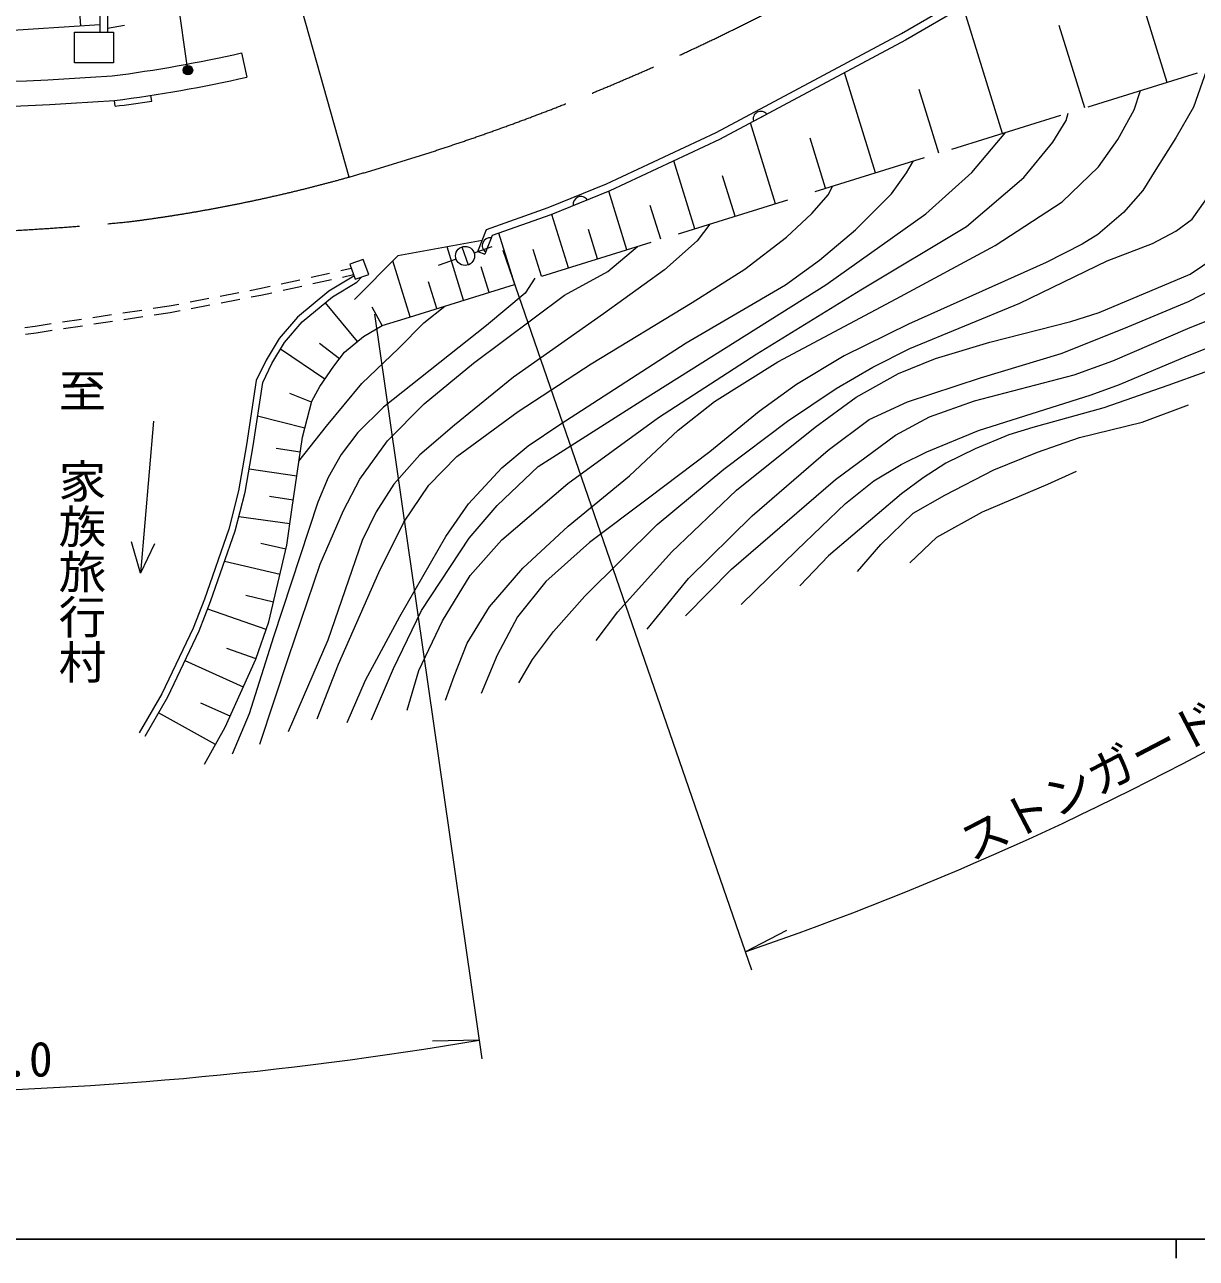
# Model space of a CAD drawing. Units: millimetres at full size, sheet at 1:1000; details may follow other scales. Extents: x 40000 to 680000, y 20000 to 380000.
# Drawn here: x 107609 to 169060, y 204000 to 268705 of the extents above; entities that cross this region are included whole.
import ezdxf
from ezdxf.enums import TextEntityAlignment as Align

# ---------------------------------------------------------------- set-up
doc = ezdxf.new("R2010")
doc.units = ezdxf.units.MM
doc.header["$LTSCALE"] = 1000
doc.linetypes.add('CHAIN', pattern=[18.5, 12, -1.5, 3.5, -1.5])
doc.linetypes.add('DASHED', pattern=[7.5, 6, -1.5])
for name, color, linetype, lineweight in [('M-BGD', 7, 'Continuous', 13), ('M-BMK', 2, 'CHAIN', 13), ('M-BMK-HTXT', 7, 'Continuous', 13), ('M-STR-HTXT', 7, 'Continuous', 13), ('M-TTL-BAND', 7, 'Continuous', 25)]:
    doc.layers.add(name, color=color, linetype=linetype, lineweight=lineweight)
doc.styles.add('@ＭＳ ゴシック', font='')
doc.styles.add('ＭＳ ゴシック', font='')
doc.styles.get('@ＭＳ ゴシック').set_extended_font_data('@MS Gothic')
doc.styles.get('ＭＳ ゴシック').set_extended_font_data('MS Gothic')

msp = doc.modelspace()

# ---------------------------------------------------------------- hatches: boundary and pattern name
at = {"layer": 'M-STR-HTXT'}
msp.add_hatch(color=256, dxfattribs=at).paths.add_polyline_path([(116391, 266436, -1), (115952, 266196, -1)])
msp.add_hatch(color=256, dxfattribs=at).paths.add_polyline_path([(116391, 266436, -1), (115952, 266196, -1)])

# ---------------------------------------------------------------- linework, layer by layer
at = {"layer": 'M-BGD'}
for p, q in [((110552, 268630), (110035, 276596)), ((111550, 276430), (111550, 268310)), ((111550, 276430), (111550, 268310)), ((111950, 276428), (111950, 268310)), ((111950, 276428), (111950, 268310)), ((167531, 265678), (164854, 274320)), ((158889, 263001), (156828, 269654)), ((111550, 268694), (101447, 268039)), ((111550, 268694), (101447, 268039)), ((111950, 268526), (112852, 268674)), ((111950, 268526), (112852, 268674)), ((163210, 264340), (161872, 268661)), ((118977, 267222), (119265, 265954)), ((118977, 267222), (119265, 265954)), ((152236, 260940), (150610, 266189)), ((155563, 261971), (154532, 265297)), ((112349, 264426), (112320, 264725)), ((112349, 264426), (112320, 264725)), ((114279, 264699), (114233, 264995)), ((114279, 264699), (114233, 264995)), ((145834, 263637), (146533, 264010)), ((145834, 263637), (146533, 264010)), ((146987, 259314), (145675, 263551)), ((149612, 260127), (148799, 262752)), ((142750, 258001), (141648, 261559)), ((144868, 258658), (144212, 260776)), ((136382, 259213), (137116, 259511)), ((136382, 259213), (137116, 259511)), ((139192, 256899), (138242, 259968)), ((140971, 257450), (140420, 259229)), ((136124, 255949), (135255, 258755)), ((133318, 255080), (132486, 257766)), ((137658, 256424), (137183, 257958)), ((130632, 254247), (129763, 257051)), ((130540, 257049), (130872, 256105)), ((130540, 257049), (130872, 256105)), ((131178, 256743), (132121, 257074)), ((131178, 256743), (132121, 257074)), ((131790, 256782), (132085, 257518)), ((131790, 256782), (132085, 257518)), ((134721, 255514), (134286, 256917)), ((127828, 253379), (126916, 256322)), ((130234, 256411), (129291, 256080)), ((130234, 256411), (129291, 256080)), ((131370, 256809), (131741, 256660)), ((131370, 256809), (131741, 256660)), ((123605, 255659), (122629, 255442)), ((123605, 255659), (122629, 255442)), ((124740, 255910), (124191, 255788)), ((124740, 255910), (124191, 255788)), ((131975, 254664), (131559, 256007)), ((120481, 254967), (119931, 254845)), ((120481, 254967), (119931, 254845)), ((122043, 255313), (121066, 255097)), ((122043, 255313), (121066, 255097)), ((122138, 254975), (121161, 254759)), ((122138, 254975), (121161, 254759)), ((123700, 255321), (122723, 255105)), ((123700, 255321), (122723, 255105)), ((124859, 255578), (124286, 255451)), ((124859, 255578), (124286, 255451)), ((129230, 253813), (128796, 255215)), ((117264, 254336), (116282, 254148)), ((117264, 254336), (116282, 254148)), ((118836, 254636), (117854, 254448)), ((118836, 254636), (117854, 254448)), ((118901, 254292), (117918, 254104)), ((118901, 254292), (117918, 254104)), ((119931, 254845), (119425, 254749)), ((119931, 254845), (119425, 254749)), ((120002, 254503), (119490, 254405)), ((120002, 254503), (119490, 254405)), ((120575, 254629), (120002, 254503)), ((120575, 254629), (120002, 254503)), ((113748, 253722), (112759, 253573)), ((113748, 253722), (112759, 253573)), ((115186, 253939), (114341, 253811)), ((115186, 253939), (114341, 253811)), ((115693, 254036), (115186, 253939)), ((115693, 254036), (115186, 253939)), ((115757, 253692), (115245, 253594)), ((115757, 253692), (115245, 253594)), ((117329, 253992), (116347, 253804)), ((117329, 253992), (116347, 253804)), ((125064, 252092), (123383, 254121)), ((126357, 252921), (125837, 253883)), ((109001, 253006), (108156, 252878)), ((109001, 253006), (108156, 252878)), ((110583, 253245), (109595, 253095)), ((110583, 253245), (109595, 253095)), ((112165, 253483), (111177, 253334)), ((112165, 253483), (111177, 253334)), ((112219, 253137), (111230, 252988)), ((112219, 253137), (111230, 252988)), ((113801, 253376), (112812, 253227)), ((113801, 253376), (112812, 253227)), ((115245, 253594), (114394, 253465)), ((115245, 253594), (114394, 253465)), ((108156, 252878), (107623, 252811)), ((108156, 252878), (107623, 252811)), ((108204, 252532), (107652, 252461)), ((108204, 252532), (107652, 252461)), ((109055, 252660), (108204, 252532)), ((109055, 252660), (108204, 252532)), ((110637, 252899), (109648, 252750)), ((110637, 252899), (109648, 252750)), ((124119, 251184), (123075, 251988)), ((123355, 250112), (121032, 251691)), ((122650, 248901), (121521, 249358)), ((122302, 247540), (119826, 248173)), ((122066, 246286), (120801, 246473)), ((121878, 245021), (119377, 245392)), ((121693, 243770), (120442, 243956)), ((121514, 242519), (118843, 242892)), ((121308, 241187), (119995, 241494)), ((121001, 239874), (118098, 240552)), ((120662, 238423), (119211, 238761)), ((120281, 236983), (117208, 238053)), ((119747, 235446), (118210, 235981)), ((119078, 233963), (116018, 235347)), ((118386, 232433), (116856, 233125)), ((117613, 230943), (114634, 232616))]:
    msp.add_line(p, q, dxfattribs=at)
at = {"layer": 'M-BGD', "linetype": 'DASHED'}
msp.add_lwpolyline([(117037, 229916), (118125, 231855), (119738, 235421), (120418, 237376), (121357, 241397), (121618, 243264), (122182, 247069), (122664, 248953), (123096, 249730), (123821, 250797), (124384, 251529), (125374, 252349), (126353, 252920), (127573, 253300), (172897, 267340), (176533, 268458), (192774, 268948), (203638, 283041)], dxfattribs=at)
msp.add_lwpolyline([(117037, 229916), (118125, 231855), (119738, 235421), (120418, 237376), (121357, 241397), (121618, 243264), (122182, 247069), (122664, 248953), (123096, 249730), (123821, 250797), (124384, 251529), (125374, 252349), (126353, 252920), (127573, 253300), (172897, 267340), (176533, 268458), (192774, 268948), (203638, 283041)], dxfattribs=at)
at = {"layer": 'M-BGD'}
for points in [[(131370, 256809), (131830, 257957), (135063, 259109), (138132, 260355), (143871, 263041), (153606, 268243), (165184, 274975)], [(131370, 256809), (131830, 257957), (135063, 259109), (138132, 260355), (143871, 263041), (153606, 268243), (165184, 274975)], [(165385, 274629), (153800, 267894), (144050, 262683), (138292, 259988), (135206, 258735), (132134, 257641), (131741, 256660)], [(165385, 274629), (153800, 267894), (144050, 262683), (138292, 259988), (135206, 258735), (132134, 257641), (131741, 256660)], [(140254, 236992), (142417, 239652), (145763, 242951), (149757, 246380), (151910, 247991), (153906, 248927), (157742, 250184), (161968, 251463), (165261, 252762), (168642, 254190), (171984, 255896), (173247, 256832), (174217, 257953), (174757, 259020), (175410, 261192), (176402, 263632), (177301, 264985), (178392, 266378), (180908, 268590)], [(140254, 236992), (142417, 239652), (145763, 242951), (149757, 246380), (151910, 247991), (153906, 248927), (157742, 250184), (161968, 251463), (165261, 252762), (168642, 254190), (171984, 255896), (173247, 256832), (174217, 257953), (174757, 259020), (175410, 261192), (176402, 263632), (177301, 264985), (178392, 266378), (180908, 268590)], [(142276, 237693), (144678, 240153), (150127, 244855), (153286, 247167), (155059, 248135), (157423, 248984), (162651, 250343), (164673, 251077), (168608, 252767), (171702, 254016), (173369, 254652), (174958, 255583), (175884, 256697), (176405, 257506), (177590, 260928), (178486, 263058), (179462, 264572), (181174, 266575), (183422, 268666)], [(142276, 237693), (144678, 240153), (150127, 244855), (153286, 247167), (155059, 248135), (157423, 248984), (162651, 250343), (164673, 251077), (168608, 252767), (171702, 254016), (173369, 254652), (174958, 255583), (175884, 256697), (176405, 257506), (177590, 260928), (178486, 263058), (179462, 264572), (181174, 266575), (183422, 268666)], [(145182, 238295), (148108, 241143), (150663, 243582), (152151, 244787), (153577, 245629), (154931, 246295), (157634, 247411), (163550, 249283), (165039, 249827), (168601, 251335), (172031, 252708), (174882, 253700), (177343, 254545), (178304, 255202), (178939, 255931), (179462, 256874), (180051, 259285), (180544, 260782), (181287, 262181), (182038, 263284), (183307, 264977), (186755, 268767)], [(145182, 238295), (148108, 241143), (150663, 243582), (152151, 244787), (153577, 245629), (154931, 246295), (157634, 247411), (163550, 249283), (165039, 249827), (168601, 251335), (172031, 252708), (174882, 253700), (177343, 254545), (178304, 255202), (178939, 255931), (179462, 256874), (180051, 259285), (180544, 260782), (181287, 262181), (182038, 263284), (183307, 264977), (186755, 268767)], [(190663, 268885), (189184, 267454), (187534, 264640), (184334, 260094), (181861, 256110), (180866, 254874), (179458, 253536), (177824, 252668), (171447, 251172), (167558, 249772), (164213, 248601), (160478, 247584), (159226, 247193), (157467, 246465), (155919, 245714), (154727, 244941), (153602, 244096), (149775, 240845), (148270, 239279)], [(190663, 268885), (189184, 267454), (187534, 264640), (184334, 260094), (181861, 256110), (180866, 254874), (179458, 253536), (177824, 252668), (171447, 251172), (167558, 249772), (164213, 248601), (160478, 247584), (159226, 247193), (157467, 246465), (155919, 245714), (154727, 244941), (153602, 244096), (149775, 240845), (148270, 239279)], [(137583, 236400), (138718, 237903), (141540, 241041), (144942, 244283), (149072, 247590), (151223, 249161), (153444, 250410), (155389, 251197), (158231, 252057), (162476, 253142), (163968, 253608), (168743, 255625), (170024, 256494), (171066, 257616), (172194, 259352), (173954, 263077), (175196, 265216), (177460, 268486)], [(137583, 236400), (138718, 237903), (141540, 241041), (144942, 244283), (149072, 247590), (151223, 249161), (153444, 250410), (155389, 251197), (158231, 252057), (162476, 253142), (163968, 253608), (168743, 255625), (170024, 256494), (171066, 257616), (172194, 259352), (173954, 263077), (175196, 265216), (177460, 268486)], [(133520, 234193), (134251, 235406), (135345, 236884), (136989, 238730), (140781, 242496), (144273, 245393), (147622, 247901), (150163, 249614), (152094, 250746), (154043, 251722), (159804, 254097), (164391, 256316), (166756, 257221), (167985, 257882), (168838, 258505), (169521, 259458), (170018, 260583), (170637, 262812), (171129, 263985), (172160, 265545), (173759, 267605)], [(133520, 234193), (134251, 235406), (135345, 236884), (136989, 238730), (140781, 242496), (144273, 245393), (147622, 247901), (150163, 249614), (152094, 250746), (154043, 251722), (159804, 254097), (164391, 256316), (166756, 257221), (167985, 257882), (168838, 258505), (169521, 259458), (170018, 260583), (170637, 262812), (171129, 263985), (172160, 265545), (173759, 267605)], [(169587, 266315), (168911, 264385), (167984, 262770), (166944, 261111), (166256, 260000), (165243, 258851), (163894, 257707), (163067, 257192), (161193, 256225), (153956, 252997), (150593, 251337), (148093, 249832), (146139, 248415), (143542, 246304), (140328, 243878), (137231, 241537), (134948, 239502), (133465, 237640), (132386, 235631), (131550, 233618)], [(169587, 266315), (168911, 264385), (167984, 262770), (166944, 261111), (166256, 260000), (165243, 258851), (163894, 257707), (163067, 257192), (161193, 256225), (153956, 252997), (150593, 251337), (148093, 249832), (146139, 248415), (143542, 246304), (140328, 243878), (137231, 241537), (134948, 239502), (133465, 237640), (132386, 235631), (131550, 233618)], [(129687, 233270), (130129, 234529), (130821, 236268), (131988, 238167), (133731, 240198), (136106, 242394), (139328, 245033), (141876, 247441), (143792, 248936), (147104, 251020), (153323, 254317), (158516, 257126), (162028, 259418), (163923, 261255), (164948, 262683), (165799, 264243), (166132, 265245)], [(129687, 233270), (130129, 234529), (130821, 236268), (131988, 238167), (133731, 240198), (136106, 242394), (139328, 245033), (141876, 247441), (143792, 248936), (147104, 251020), (153323, 254317), (158516, 257126), (162028, 259418), (163923, 261255), (164948, 262683), (165799, 264243), (166132, 265245)], [(127673, 232749), (128276, 234836), (129519, 237434), (130967, 239811), (132634, 241686), (136101, 244637), (140857, 248105), (146013, 251436), (151464, 254795), (156998, 258113), (160011, 260691), (161531, 262548), (162229, 263675), (162335, 264068)], [(127673, 232749), (128276, 234836), (129519, 237434), (130967, 239811), (132634, 241686), (136101, 244637), (140857, 248105), (146013, 251436), (151464, 254795), (156998, 258113), (160011, 260691), (161531, 262548), (162229, 263675), (162335, 264068)], [(125791, 232246), (126958, 234938), (128423, 237985), (130920, 241778), (132382, 243490), (134544, 245524), (140116, 249074), (149635, 255059), (154870, 258781), (157286, 260946), (159075, 263059)], [(125791, 232246), (126958, 234938), (128423, 237985), (130920, 241778), (132382, 243490), (134544, 245524), (140116, 249074), (149635, 255059), (154870, 258781), (157286, 260946), (159075, 263059)], [(124524, 232098), (125489, 234331), (127284, 237663), (129691, 241863), (130894, 243575), (132634, 245464), (134024, 246608), (135678, 247739), (142300, 252024), (147518, 255053), (149301, 256358), (151176, 257938), (153078, 259837), (153867, 260930), (154225, 261556)], [(124524, 232098), (125489, 234331), (127284, 237663), (129691, 241863), (130894, 243575), (132634, 245464), (134024, 246608), (135678, 247739), (142300, 252024), (147518, 255053), (149301, 256358), (151176, 257938), (153078, 259837), (153867, 260930), (154225, 261556)], [(122958, 232292), (124072, 235160), (126189, 239971), (127489, 242611), (128812, 244549), (130275, 246057), (133499, 248411), (137319, 250919), (142626, 254139), (145382, 255878), (147560, 257553), (148891, 258800), (149760, 259800), (149973, 260239)], [(122958, 232292), (124072, 235160), (126189, 239971), (127489, 242611), (128812, 244549), (130275, 246057), (133499, 248411), (137319, 250919), (142626, 254139), (145382, 255878), (147560, 257553), (148891, 258800), (149760, 259800), (149973, 260239)], [(143550, 258249), (142885, 257375), (141171, 255853), (137967, 253530), (133255, 250220), (130156, 247704), (128339, 246141), (126979, 244608), (126048, 243148), (125318, 241642), (123512, 236420), (121423, 231610)], [(143550, 258249), (142885, 257375), (141171, 255853), (137967, 253530), (133255, 250220), (130156, 247704), (128339, 246141), (126979, 244608), (126048, 243148), (125318, 241642), (123512, 236420), (121423, 231610)], [(119945, 230972), (121454, 235508), (123100, 240409), (124327, 243219), (125196, 244871), (126643, 246884), (128560, 248819), (131157, 250958), (135917, 254526), (138194, 255765), (139744, 257070)], [(119945, 230972), (121454, 235508), (123100, 240409), (124327, 243219), (125196, 244871), (126643, 246884), (128560, 248819), (131157, 250958), (135917, 254526), (138194, 255765), (139744, 257070)], [(131600, 257383), (127175, 256584), (124906, 254286)], [(131600, 257383), (127175, 256584), (124906, 254286)], [(124880, 255518), (123557, 254721), (121923, 253363), (120954, 252238), (120272, 251108), (119755, 250049), (119243, 246663), (118824, 244258), (118322, 242250), (117034, 238571), (116441, 237053), (114805, 233608), (113617, 231558)], [(124880, 255518), (123557, 254721), (121923, 253363), (120954, 252238), (120272, 251108), (119755, 250049), (119243, 246663), (118824, 244258), (118322, 242250), (117034, 238571), (116441, 237053), (114805, 233608), (113617, 231558)], [(113920, 231382), (115115, 233445), (116763, 236914), (117363, 238449), (118657, 242149), (119167, 244185), (119589, 246607), (120093, 249944), (120579, 250941), (121238, 252032), (122169, 253113), (123760, 254435), (125031, 255200), (125296, 255477)], [(113920, 231382), (115115, 233445), (116763, 236914), (117363, 238449), (118657, 242149), (119167, 244185), (119589, 246607), (120093, 249944), (120579, 250941), (121238, 252032), (122169, 253113), (123760, 254435), (125031, 255200), (125296, 255477)], [(134372, 255406), (133852, 254631), (131823, 252922), (126424, 248643), (125075, 247323), (124207, 246168), (123525, 244960), (122984, 243665), (120667, 236590), (119389, 232567), (118492, 230439)], [(134372, 255406), (133852, 254631), (131823, 252922), (126424, 248643), (125075, 247323), (124207, 246168), (123525, 244960), (122984, 243665), (120667, 236590), (119389, 232567), (118492, 230439)], [(121996, 245811), (123431, 247641), (125298, 249892), (127210, 251714), (128548, 253075), (129641, 253941)], [(121996, 245811), (123431, 247641), (125298, 249892), (127210, 251714), (128548, 253075), (129641, 253941)], [(151296, 240018), (152505, 241433), (154210, 243085), (155863, 244036), (158433, 245365), (160735, 246278), (162927, 247059), (166222, 247860), (168652, 248774)], [(151296, 240018), (152505, 241433), (154210, 243085), (155863, 244036), (158433, 245365), (160735, 246278), (162927, 247059), (166222, 247860), (168652, 248774)], [(154037, 240476), (155452, 241818), (157846, 243150), (161271, 244596), (162769, 245291)], [(154037, 240476), (155452, 241818), (157846, 243150), (161271, 244596), (162769, 245291)]]:
    msp.add_lwpolyline(points, dxfattribs=at)
for points in [[(110221, 268310), (112264, 268310), (112264, 266701), (110221, 266701)], [(110221, 268310), (112264, 268310), (112264, 266701), (110221, 266701)], [(124941, 255350), (125652, 255605), (125369, 256393), (124658, 256138)], [(124941, 255350), (125652, 255605), (125369, 256393), (124658, 256138)]]:
    msp.add_lwpolyline(points, close=True, dxfattribs=at)
msp.add_circle((130706, 256577), 500, dxfattribs=at)
msp.add_circle((130706, 256577), 500, dxfattribs=at)
for centre, radius, start, end in [((99869, 444374), 178780, 262.41533, 273.95261), ((99869, 444374), 178780, 262.41533, 273.95261), ((102977, 337729), 72300, 277.32273, 282.78554), ((102977, 337729), 72300, 277.32273, 282.78554), ((102977, 337729), 73600, 277.29288, 282.78554), ((102977, 337729), 73600, 277.29288, 282.78554), ((99869, 444374), 180080, 262.41533, 273.96475), ((99869, 444374), 180080, 262.41533, 273.96475), ((102977, 337729), 73900, 277.28612, 278.79717), ((102977, 337729), 73900, 277.28612, 278.79717), ((146220, 263754), 404, 39.29196, 196.95015), ((146220, 263754), 404, 39.29196, 196.95015), ((136779, 259289), 404, 33.26306, 190.92125), ((136779, 259289), 404, 33.26306, 190.92125), ((132010, 257121), 404, 79.34579, 237.00398), ((132010, 257121), 404, 79.34579, 237.00398)]:
    msp.add_arc(centre, radius, start, end, dxfattribs=at)
at = {"layer": 'M-BMK'}
for centre, radius, start, end in [((91902, 376166), 120000, 285.82357, 300.30373), ((91902, 376166), 120000, 285.82357, 300.30373), ((102977, 337729), 80000, 277.21798, 285.69873), ((102977, 337729), 80000, 277.21798, 285.69873), ((98709, 407678), 150000, 260.94125, 275.47799), ((98709, 407678), 150000, 260.94125, 275.47799)]:
    msp.add_arc(centre, radius, start, end, dxfattribs=at)
at = {"layer": 'M-BMK-HTXT'}
for p, q in [((114360, 247906), (113679, 239935)), ((114360, 247906), (113679, 239935)), ((113679, 239935), (113217, 241581)), ((113679, 239935), (113217, 241581)), ((114413, 241478), (113679, 239935)), ((114413, 241478), (113679, 239935))]:
    msp.add_line(p, q, dxfattribs=at)
at = {"layer": 'M-STR-HTXT'}
for p, q in [((124623, 260713), (113800, 299221)), ((124623, 260713), (113800, 299221)), ((116171, 266316), (111688, 297335)), ((116171, 266316), (111688, 297335)), ((132684, 256873), (145730, 219136)), ((132684, 256873), (145730, 219136)), ((125952, 253523), (131594, 214457)), ((125952, 253523), (131594, 214457)), ((145404, 220081), (147586, 221205)), ((145404, 220081), (147586, 221205)), ((131451, 215447), (128997, 215385)), ((131451, 215447), (128997, 215385))]:
    msp.add_line(p, q, dxfattribs=at)
msp.add_circle((116171, 266316), 250, dxfattribs=at)
msp.add_circle((116171, 266316), 250, dxfattribs=at)
for centre, radius, start, end in [((91902, 376166), 165000, 288.92022, 300.02719), ((91902, 376166), 165000, 288.92022, 300.02719), ((98709, 407678), 195000, 261.28993, 279.66617), ((98709, 407678), 195000, 261.28993, 279.66617)]:
    msp.add_arc(centre, radius, start, end, dxfattribs=at)
at = {"layer": 'M-TTL-BAND'}
for p, q in [((40000, 205000), (579000, 205000)), ((168000, 205000), (168000, 204000))]:
    msp.add_line(p, q, dxfattribs=at)

# ---------------------------------------------------------------- texts
at = {"layer": 'M-BMK-HTXT', "style": '@ＭＳ ゴシック', "width": 0.95}
msp.add_text('至\u3000家族旅行村', height=1833, rotation=270, dxfattribs=at).set_placement((110605, 250719), align=Align.MIDDLE_LEFT)
msp.add_text('至\u3000家族旅行村', height=1833, rotation=270, dxfattribs=at).set_placement((110605, 250719), align=Align.MIDDLE_LEFT)
at = {"layer": 'M-STR-HTXT', "style": 'ＭＳ ゴシック'}
msp.add_text('ストンガード\u3000L=42.0', height=1833, rotation=27.5, dxfattribs=at).set_placement((168585, 230068), align=Align.BOTTOM_CENTER)
msp.add_text('ストンガード\u3000L=42.0', height=1833, rotation=27.5, dxfattribs=at).set_placement((168585, 230068), align=Align.BOTTOM_CENTER)
msp.add_text('側\u3000溝\u3000L=50.0', height=1833, dxfattribs=at).set_placement((100336, 212985), align=Align.BOTTOM_CENTER)
msp.add_text('側\u3000溝\u3000L=50.0', height=1833, dxfattribs=at).set_placement((100336, 212985), align=Align.BOTTOM_CENTER)

doc.saveas('drawing.dxf')
